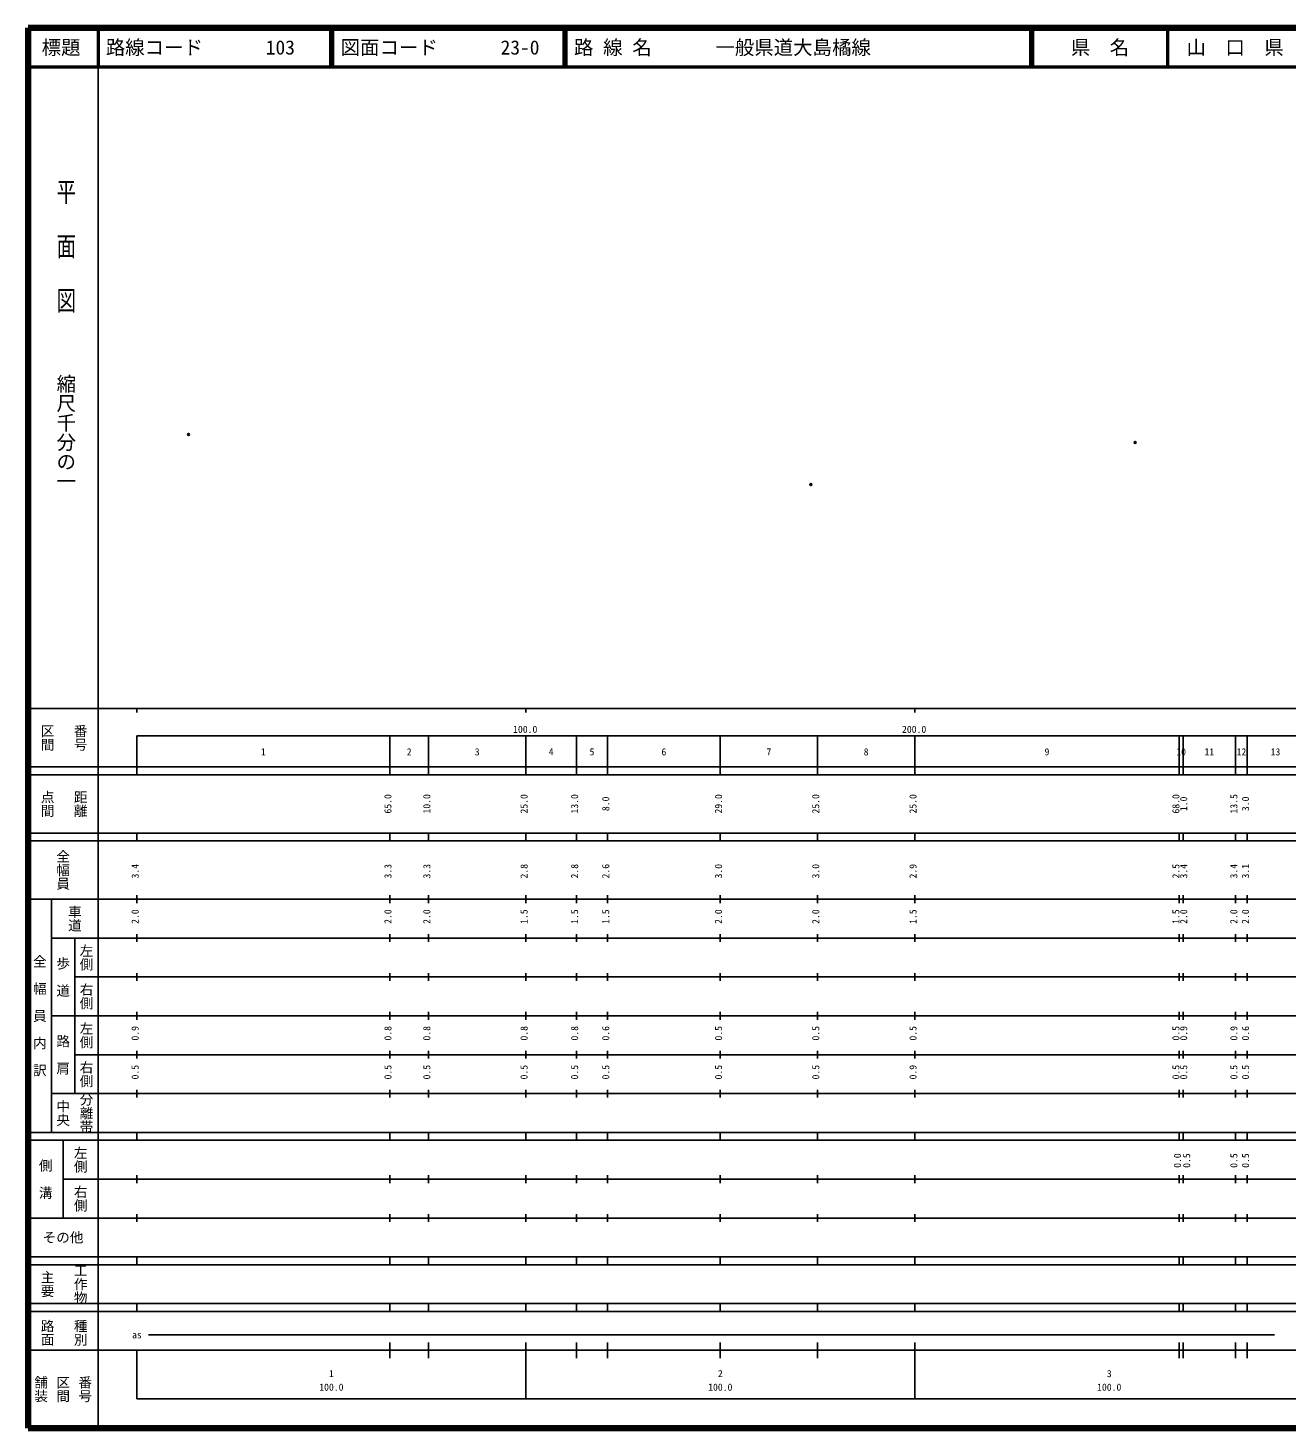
# Model space of a CAD drawing. Units: millimetres on the paper. Extents: x 40 to 680, y 20 to 380.
# Drawn here: x 40 to 363.7, y 20 to 380 of the extents above; entities that cross this region are included whole.
import ezdxf
from ezdxf.enums import TextEntityAlignment as Align

# ---------------------------------------------------------------- set-up
doc = ezdxf.new("R2010")
doc.units = ezdxf.units.MM
doc.header["$PDMODE"] = 32
doc.header["$PDSIZE"] = 0.5
doc.layers.add('M-OTRS', color=6, linetype='Continuous')
doc.layers.add('M-TTL-TXT', color=7, linetype='Continuous')
for name, color, linetype, lineweight in [('M-TTL', 2, 'Continuous', 140), ('M-TTL-BAND', 7, 'Continuous', 25), ('M-TTL-LINE', 7, 'Continuous', 50)]:
    doc.layers.add(name, color=color, linetype=linetype, lineweight=lineweight)
doc.styles.add('@ＭＳ ゴシック', font='')
doc.styles.add('ＭＳ ゴシック', font='')
doc.styles.get('@ＭＳ ゴシック').set_extended_font_data('@MS Gothic')
doc.styles.get('ＭＳ ゴシック').set_extended_font_data('MS Gothic')

msp = doc.modelspace()

# ---------------------------------------------------------------- linework, layer by layer
at = {"layer": 'M-OTRS'}
for p in [(81.291, 275.5), (324.642, 273.44), (241.309, 262.583)]:
    msp.add_point(p, dxfattribs=at)
at = {"layer": 'M-TTL'}
for p, q in [((40, 380), (40, 20)), ((680, 380), (40, 380)), ((40, 20), (680, 20))]:
    msp.add_line(p, q, dxfattribs=at)
at = {"layer": 'M-TTL-BAND'}
for p, q in [((58, 370), (58, 20)), ((40, 205), (579, 205)), ((68, 205), (68, 204)), ((168, 205), (168, 204)), ((268, 205), (268, 204)), ((68, 198), (579, 198)), ((68, 198), (68, 188)), ((133, 188), (133, 198)), ((143, 188), (143, 198)), ((168, 188), (168, 198)), ((181, 188), (181, 198)), ((189, 188), (189, 198)), ((218, 188), (218, 198)), ((243, 188), (243, 198)), ((268, 188), (268, 198)), ((336, 188), (336, 198)), ((337, 188), (337, 198)), ((350.5, 188), (350.5, 198)), ((353.5, 188), (353.5, 198)), ((40, 190), (579, 190)), ((40, 188), (579, 188)), ((40, 173), (579, 173)), ((68, 171), (68, 173)), ((133, 171), (133, 173)), ((143, 171), (143, 173)), ((168, 171), (168, 173)), ((181, 171), (181, 173)), ((189, 171), (189, 173)), ((218, 171), (218, 173)), ((243, 171), (243, 173)), ((268, 171), (268, 173)), ((336, 171), (336, 173)), ((337, 171), (337, 173)), ((350.5, 171), (350.5, 173)), ((353.5, 171), (353.5, 173)), ((40, 171), (579, 171)), ((40, 156), (579, 156)), ((46, 96), (46, 156)), ((68, 155), (68, 157)), ((133, 155), (133, 157)), ((143, 155), (143, 157)), ((168, 155), (168, 157)), ((181, 155), (181, 157)), ((189, 155), (189, 157)), ((218, 155), (218, 157)), ((243, 155), (243, 157)), ((268, 155), (268, 157)), ((336, 155), (336, 157)), ((337, 155), (337, 157)), ((350.5, 155), (350.5, 157)), ((353.5, 155), (353.5, 157)), ((46, 146), (579, 146)), ((52, 146), (52, 106)), ((68, 145), (68, 147)), ((133, 145), (133, 147)), ((143, 145), (143, 147)), ((168, 145), (168, 147)), ((181, 145), (181, 147)), ((189, 145), (189, 147)), ((218, 145), (218, 147)), ((243, 145), (243, 147)), ((268, 145), (268, 147)), ((336, 145), (336, 147)), ((337, 145), (337, 147)), ((350.5, 145), (350.5, 147)), ((353.5, 145), (353.5, 147)), ((68, 135), (68, 137)), ((133, 135), (133, 137)), ((143, 135), (143, 137)), ((168, 135), (168, 137)), ((181, 135), (181, 137)), ((189, 135), (189, 137)), ((218, 135), (218, 137)), ((243, 135), (243, 137)), ((268, 135), (268, 137)), ((336, 135), (336, 137)), ((337, 135), (337, 137)), ((350.5, 135), (350.5, 137)), ((353.5, 135), (353.5, 137)), ((52, 136), (579, 136)), ((46, 126), (579, 126)), ((68, 125), (68, 127)), ((133, 125), (133, 127)), ((143, 125), (143, 127)), ((168, 125), (168, 127)), ((181, 125), (181, 127)), ((189, 125), (189, 127)), ((218, 125), (218, 127)), ((243, 125), (243, 127)), ((268, 125), (268, 127)), ((336, 125), (336, 127)), ((337, 125), (337, 127)), ((350.5, 125), (350.5, 127)), ((353.5, 125), (353.5, 127)), ((52, 116), (579, 116)), ((68, 115), (68, 117)), ((133, 115), (133, 117)), ((143, 115), (143, 117)), ((168, 115), (168, 117)), ((181, 115), (181, 117)), ((189, 115), (189, 117)), ((218, 115), (218, 117)), ((243, 115), (243, 117)), ((268, 115), (268, 117)), ((336, 115), (336, 117)), ((337, 115), (337, 117)), ((350.5, 115), (350.5, 117)), ((353.5, 115), (353.5, 117)), ((46, 106), (579, 106)), ((68, 105), (68, 107)), ((133, 105), (133, 107)), ((143, 105), (143, 107)), ((168, 105), (168, 107)), ((181, 105), (181, 107)), ((189, 105), (189, 107)), ((218, 105), (218, 107)), ((243, 105), (243, 107)), ((268, 105), (268, 107)), ((336, 105), (336, 107)), ((337, 105), (337, 107)), ((350.5, 105), (350.5, 107)), ((353.5, 105), (353.5, 107)), ((40, 96), (579, 96)), ((40, 94), (579, 94)), ((49, 94), (49, 74)), ((68, 94), (68, 96)), ((133, 94), (133, 96)), ((143, 94), (143, 96)), ((168, 94), (168, 96)), ((181, 94), (181, 96)), ((189, 94), (189, 96)), ((218, 94), (218, 96)), ((243, 94), (243, 96)), ((268, 94), (268, 96)), ((336, 94), (336, 96)), ((337, 94), (337, 96)), ((350.5, 94), (350.5, 96)), ((353.5, 94), (353.5, 96)), ((49, 84), (579, 84)), ((68, 83), (68, 85)), ((133, 83), (133, 85)), ((143, 83), (143, 85)), ((168, 83), (168, 85)), ((181, 83), (181, 85)), ((189, 83), (189, 85)), ((218, 83), (218, 85)), ((243, 83), (243, 85)), ((268, 83), (268, 85)), ((336, 83), (336, 85)), ((337, 83), (337, 85)), ((350.5, 83), (350.5, 85)), ((353.5, 83), (353.5, 85)), ((40, 74), (579, 74)), ((68, 73), (68, 75)), ((133, 73), (133, 75)), ((143, 73), (143, 75)), ((168, 73), (168, 75)), ((181, 73), (181, 75)), ((189, 73), (189, 75)), ((218, 73), (218, 75)), ((243, 73), (243, 75)), ((268, 73), (268, 75)), ((336, 73), (336, 75)), ((337, 73), (337, 75)), ((350.5, 73), (350.5, 75)), ((353.5, 73), (353.5, 75)), ((40, 64), (579, 64)), ((40, 62), (579, 62)), ((68, 62), (68, 64)), ((133, 62), (133, 64)), ((143, 62), (143, 64)), ((168, 62), (168, 64)), ((181, 62), (181, 64)), ((189, 62), (189, 64)), ((218, 62), (218, 64)), ((243, 62), (243, 64)), ((268, 62), (268, 64)), ((336, 62), (336, 64)), ((337, 62), (337, 64)), ((350.5, 62), (350.5, 64)), ((353.5, 62), (353.5, 64)), ((40, 52), (579, 52)), ((68, 50), (68, 52)), ((133, 50), (133, 52)), ((143, 50), (143, 52)), ((168, 50), (168, 52)), ((181, 50), (181, 52)), ((189, 50), (189, 52)), ((218, 50), (218, 52)), ((243, 50), (243, 52)), ((268, 50), (268, 52)), ((336, 50), (336, 52)), ((337, 50), (337, 52)), ((350.5, 50), (350.5, 52)), ((353.5, 50), (353.5, 52)), ((40, 50), (579, 50)), ((71, 44), (360.5, 44)), ((40, 40), (579, 40)), ((68, 40), (68, 27.5)), ((133, 38), (133, 42)), ((143, 38), (143, 42)), ((168, 27.5), (168, 42)), ((181, 38), (181, 42)), ((189, 38), (189, 42)), ((218, 38), (218, 42)), ((243, 38), (243, 42)), ((268, 27.5), (268, 42)), ((336, 38), (336, 42)), ((337, 38), (337, 42)), ((350.5, 38), (350.5, 42)), ((353.5, 38), (353.5, 42)), ((68, 27.5), (579, 27.5))]:
    msp.add_line(p, q, dxfattribs=at)
at = {"layer": 'M-TTL-LINE'}
for p, q in [((58, 380), (58, 370)), ((117.75, 380), (117.75, 370)), ((118.25, 380), (118.25, 370)), ((177.75, 380), (177.75, 370)), ((178.25, 380), (178.25, 370)), ((297.75, 380), (297.75, 370)), ((298.25, 380), (298.25, 370)), ((333, 380), (333, 370)), ((40, 370), (680, 370))]:
    msp.add_line(p, q, dxfattribs=at)

# ---------------------------------------------------------------- texts
at = {"layer": 'M-TTL-BAND', "style": '@ＭＳ ゴシック', "width": 1.4}
msp.add_text('平  面  図', height=3.666, rotation=270, dxfattribs=at).set_placement((49.777, 306.475), align=Align.MIDDLE_RIGHT)
at = {"layer": 'M-TTL-BAND', "style": '@ＭＳ ゴシック'}
msp.add_text('縮尺千分の一', height=3.666, rotation=270, dxfattribs=at).set_placement((49.777, 261.03), align=Align.MIDDLE_RIGHT)
for s, p in [('区間', (45, 197.5)), ('番号', (53.5, 197.5)), ('点間', (45, 180.5)), ('距離', (53.5, 180.5)), ('全幅員', (49, 163.5)), ('車道', (52, 151)), ('左側', (55, 141)), ('全\u3000幅\u3000員\u3000内\u3000訳', (43, 126)), ('歩\u3000道', (49, 136)), ('右側', (55, 131)), ('左側', (55, 121)), ('路\u3000肩', (49, 116)), ('右側', (55, 111)), ('分離帯', (55, 101)), ('中央', (49, 101)), ('左側', (53.5, 89)), ('側\u3000溝', (44.5, 84)), ('右側', (53.5, 79)), ('工作物', (53.5, 57)), ('主要', (45, 57)), ('路面', (45, 44.5)), ('種別', (53.5, 44.5)), ('舗装', (43.333, 30)), ('区間', (49, 30)), ('番号', (54.667, 30))]:
    msp.add_text(s, height=2.566, rotation=270, dxfattribs=at).set_placement(p, align=Align.MIDDLE_CENTER)
at = {"layer": 'M-TTL-BAND', "style": 'ＭＳ ゴシック'}
for s, p in [('100.0', (167.844, 198.195)), ('200.0', (267.844, 198.195)), ('1', (100.5, 192.405)), ('2', (138, 192.405)), ('3', (155.5, 192.405)), ('4', (174.5, 192.405)), ('5', (185, 192.405)), ('6', (203.5, 192.405)), ('7', (230.5, 192.405)), ('8', (255.5, 192.405)), ('9', (302, 192.405)), ('10', (336.5, 192.405)), ('11', (343.75, 192.405)), ('12', (352, 192.405)), ('13', (360.75, 192.405)), ('as', (68, 42.5)), ('1', (118, 32.523)), ('2', (218, 32.523)), ('3', (318, 32.523)), ('100.0', (118, 29.033)), ('100.0', (218, 29.033)), ('100.0', (318, 29.033))]:
    msp.add_text(s, height=1.833, dxfattribs=at).set_placement(p, align=Align.BOTTOM_CENTER)
for s, p in [('65.0', (134, 180.5)), ('10.0', (144, 180.5)), ('25.0', (169, 180.5)), ('13.0', (182, 180.5)), ('8.0', (190, 180.5)), ('29.0', (219, 180.5)), ('25.0', (244, 180.5)), ('25.0', (269, 180.5)), ('68.0', (336.6, 180.5)), ('1.0', (338.6, 180.5)), ('13.5', (351.5, 180.5)), ('3.0', (354.5, 180.5)), ('3.4', (69, 163.174)), ('3.3', (134, 163.174)), ('3.3', (144, 163.174)), ('2.8', (169, 163.174)), ('2.8', (182, 163.174)), ('2.6', (190, 163.174)), ('3.0', (219, 163.174)), ('3.0', (244, 163.174)), ('2.9', (269, 163.174)), ('2.5', (336.6, 163.174)), ('3.4', (338.6, 163.174)), ('3.4', (351.5, 163.174)), ('3.1', (354.5, 163.174)), ('2.0', (69, 151.5)), ('2.0', (134, 151.5)), ('2.0', (144, 151.5)), ('1.5', (169, 151.5)), ('1.5', (182, 151.5)), ('1.5', (190, 151.5)), ('2.0', (219, 151.5)), ('2.0', (244, 151.5)), ('1.5', (269, 151.5)), ('1.5', (336.6, 151.5)), ('2.0', (338.6, 151.5)), ('2.0', (351.5, 151.5)), ('2.0', (354.5, 151.5)), ('0.9', (69, 121.5)), ('0.8', (134, 121.5)), ('0.8', (144, 121.5)), ('0.8', (169, 121.5)), ('0.8', (182, 121.5)), ('0.6', (190, 121.5)), ('0.5', (219, 121.5)), ('0.5', (244, 121.5)), ('0.5', (269, 121.5)), ('0.5', (336.6, 121.5)), ('0.9', (338.6, 121.5)), ('0.9', (351.5, 121.5)), ('0.6', (354.5, 121.5)), ('0.5', (69, 111.5)), ('0.5', (134, 111.5)), ('0.5', (144, 111.5)), ('0.5', (169, 111.5)), ('0.5', (182, 111.5)), ('0.5', (190, 111.5)), ('0.5', (219, 111.5)), ('0.5', (244, 111.5)), ('0.9', (269, 111.5)), ('0.5', (336.6, 111.5)), ('0.5', (338.6, 111.5)), ('0.5', (351.5, 111.5)), ('0.5', (354.5, 111.5)), ('0.0', (337, 88.764)), ('0.5', (339.37, 88.764)), ('0.5', (351.5, 88.764)), ('0.5', (354.5, 88.764))]:
    msp.add_text(s, height=1.833, rotation=90, dxfattribs=at).set_placement(p, align=Align.BOTTOM_CENTER)
msp.add_text('その他', height=2.566, dxfattribs=at).set_placement((49, 69), align=Align.MIDDLE_CENTER)
at = {"layer": 'M-TTL-TXT', "style": 'ＭＳ ゴシック'}
for s, p in [('標題', (48.5, 375)), ('県\u3000名', (315.625, 375)), ('山\u3000口\u3000県', (350.375, 375))]:
    msp.add_text(s, height=3.666, dxfattribs=at).set_placement(p, align=Align.MIDDLE_CENTER)
for s, p in [('路線コード', (60, 375)), ('103', (101.142, 375)), ('図面コード', (120.38, 375)), ('23-0', (161.521, 375)), ('路 線 名', (180.38, 375)), ('一般県道大島橘線', (216.734, 375))]:
    msp.add_text(s, height=3.666, dxfattribs=at).set_placement(p, align=Align.MIDDLE_LEFT)

doc.saveas('drawing.dxf')
